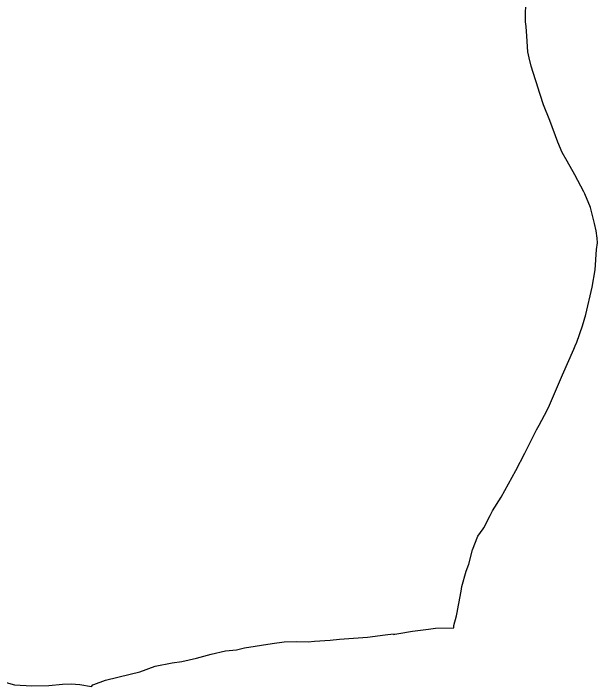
# Model space of a CAD drawing. Header units: metres. Extents: x 8244 to 287678, y 7853 to 2132060.
# Drawn here: x 277932 to 287073, y 2099809 to 2110337 of the extents above; entities that cross this region are included whole.
import ezdxf

# ---------------------------------------------------------------- set-up
doc = ezdxf.new("R2010")
doc.units = ezdxf.units.M
doc.layers.add('DISTRICT BOUNDRY', color=86, linetype='Continuous')

msp = doc.modelspace()

# ---------------------------------------------------------------- linework, layer by layer
at = {"layer": 'DISTRICT BOUNDRY'}
msp.add_polyline3d([(277784, 2099883, 0), (277951, 2099833, 0), (278221, 2099819, 0), (278484, 2099827, 0), (278701, 2099845, 0), (278835, 2099849, 0), (278973, 2099839, 0), (279153, 2099809, 0), (279174, 2099833, 0), (279189, 2099839, 0), (279373, 2099908, 0), (279757, 2100001, 0), (279911, 2100039, 0), (280150, 2100127, 0), (280417, 2100181, 0), (280566, 2100201, 0), (280795, 2100254, 0), (281026, 2100315, 0), (281250, 2100365, 0), (281422, 2100384, 0), (281547, 2100412, 0), (281982, 2100483, 0), (282171, 2100507, 0), (282362, 2100511, 0), (282544, 2100508, 0), (282643, 2100518, 0), (282888, 2100533, 0), (283037, 2100552, 0), (283472, 2100579, 0), (283749, 2100617, 0), (283880, 2100633, 0), (283884, 2100624, 0), (283900, 2100627, 0), (283963, 2100638, 0), (284179, 2100677, 0), (284425, 2100707, 0), (284536, 2100720, 0), (284822, 2100726, 0), (284823, 2100731, 0), (284823, 2100751, 0), (284826, 2100764, 0), (284866, 2100915, 0), (284875, 2100965, 0), (284897, 2101083, 0), (284902, 2101108, 0), (284938, 2101300, 0), (284951, 2101372, 0), (285016, 2101612, 0), (285058, 2101725, 0), (285114, 2101948, 0), (285199, 2102160, 0), (285285, 2102275, 0), (285293, 2102290, 0), (285394, 2102484, 0), (285431, 2102555, 0), (285563, 2102772, 0), (285795, 2103187, 0), (285935, 2103460, 0), (286120, 2103823, 0), (286160, 2103896, 0), (286286, 2104130, 0), (286321, 2104211, 0), (286525, 2104684, 0), (286701, 2105087, 0), (286724, 2105138, 0), (286748, 2105194, 0), (286838, 2105450, 0), (286887, 2105628, 0), (286990, 2106056, 0), (287037, 2106328, 0), (287058, 2106647, 0), (287073, 2106751, 0), (287065, 2106822, 0), (287052, 2106937, 0), (287024, 2107053, 0), (286963, 2107300, 0), (286872, 2107515, 0), (286859, 2107546, 0), (286716, 2107812, 0), (286599, 2108024, 0), (286519, 2108162, 0), (286452, 2108326, 0), (286324, 2108661, 0), (286229, 2108907, 0), (286127, 2109214, 0), (286126, 2109219, 0), (286102, 2109296, 0), (286036, 2109514, 0), (286003, 2109644, 0), (285984, 2109735, 0), (285966, 2109982, 0), (285955, 2110133, 0), (285945, 2110204, 0), (285944, 2110292, 0), (285953, 2110503, 0)], dxfattribs=at)

doc.saveas('drawing.dxf')
